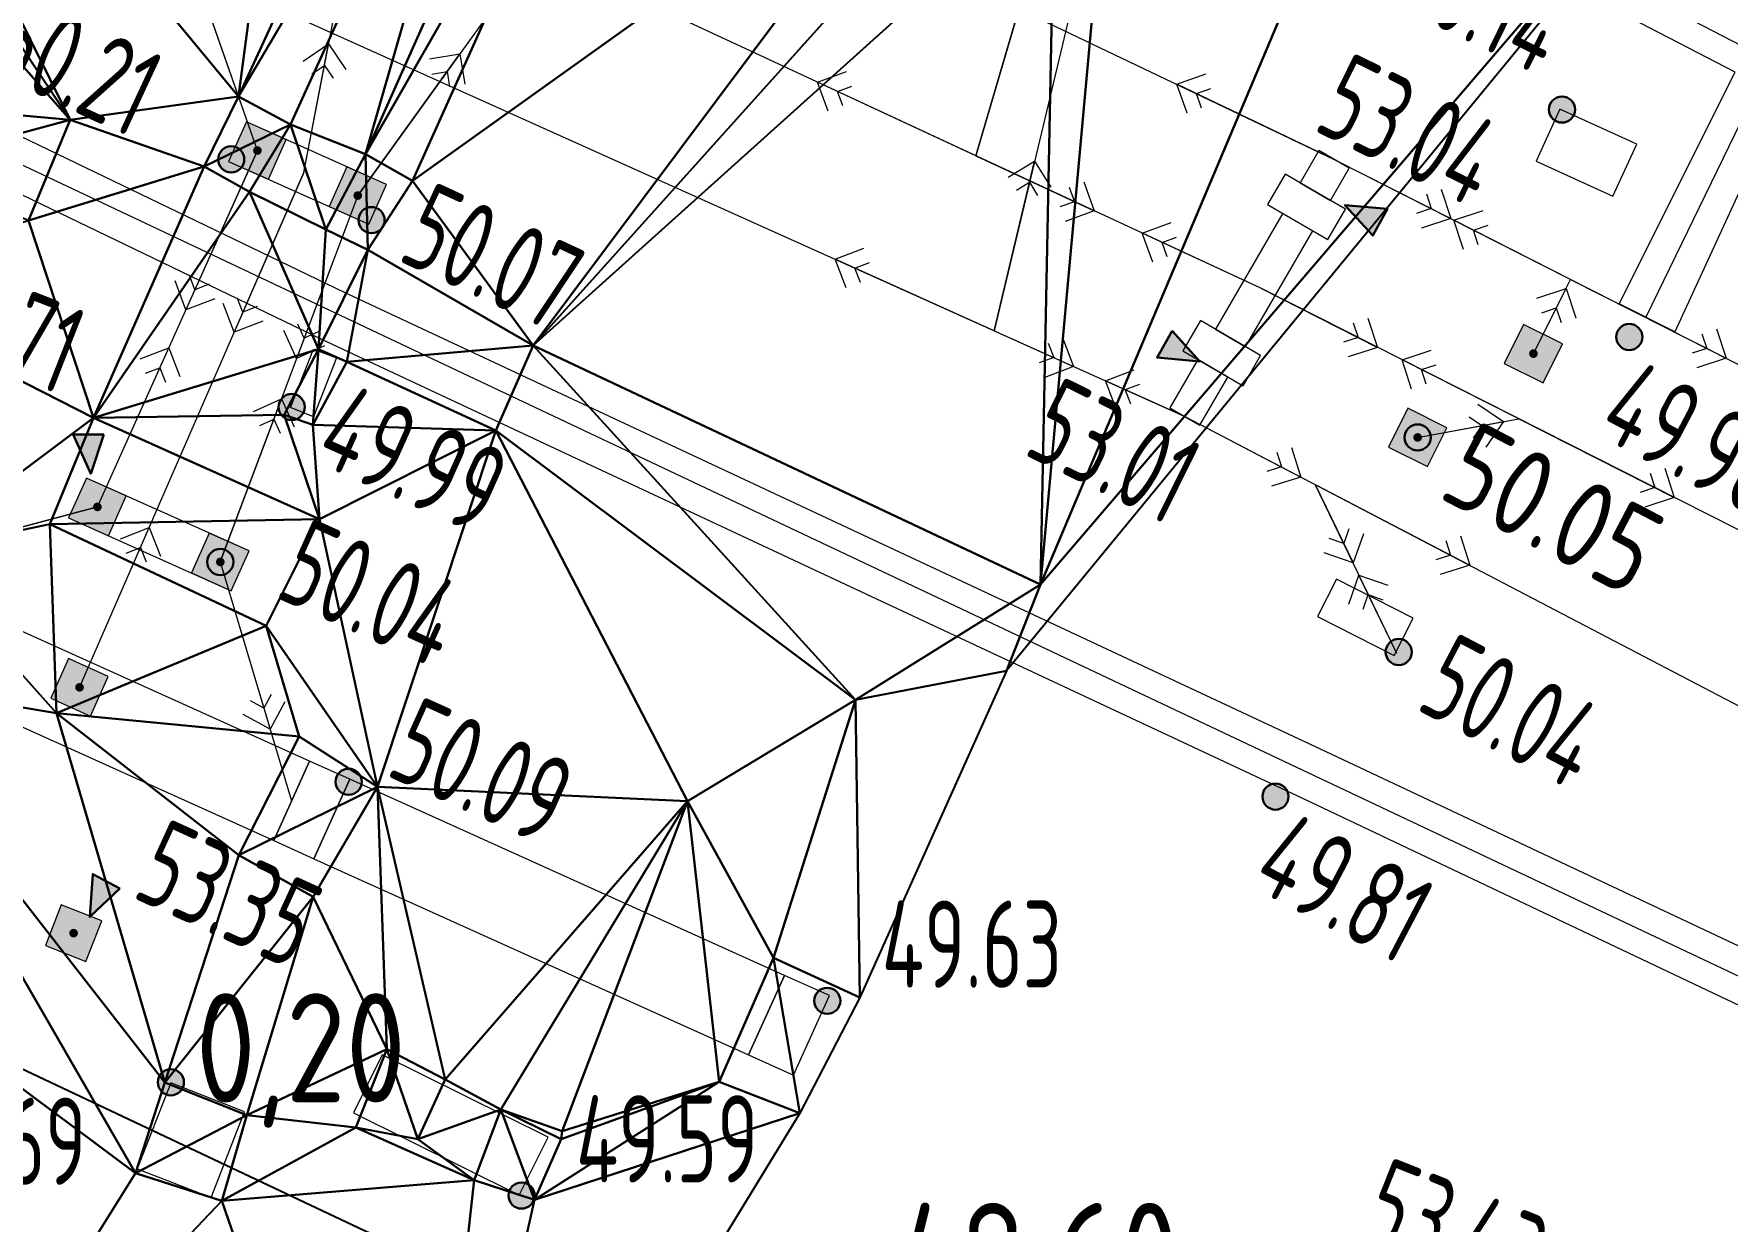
# Model space of a CAD drawing. Extents: x 1098675 to 1099684, y 381052 to 381453.
# Drawn here: x 1099290.33 to 1099309.75, y 381317.8 to 381331.41 of the extents above; entities that cross this region are included whole.
import ezdxf
from ezdxf.enums import TextEntityAlignment as Align

# ---------------------------------------------------------------- set-up
doc = ezdxf.new("R2010")
doc.units = 0
doc.header["$MEASUREMENT"] = 0
doc.header["$PDMODE"] = 34
doc.header["$PDSIZE"] = -1
doc.layers.get('Defpoints').update_dxf_attribs({"color": 252, "linetype": 'CONTINUOUS'})
for name, color, linetype, lineweight in [('ГП-ВП вар.1', 7, 'CONTINUOUS', 0), ('ГП-площади', 252, 'CONTINUOUS', 0), ('ГП_ТЕКСТ_размеры', 7, 'CONTINUOUS', 5), ('Съемка', 253, 'CONTINUOUS', 20)]:
    doc.layers.add(name, color=color, linetype=linetype, lineweight=lineweight)
doc.layers.add('С_R_Мелитополь1_SRF-VIEW', color=252, linetype='CONTINUOUS')
doc.styles.add('GOST 2.304', font='GOST2304A.ttf', dxfattribs={"height": 1.25})
doc.styles.add('TOPO_D431', font='GOST2304A.ttf')
doc.styles.add('ГОСТ', font='GOST2304A.ttf', dxfattribs={"height": 2.5})
doc.linetypes.add('g5_119_1', pattern='A,4,-1,[31,GUGK_2005.shx,S=0.1,R=0,X=0,Y=0],0.35,[31,GUGK_2005.shx,S=0.08,R=0,X=0,Y=0],3.3,[31,GUGK_2005.shx,S=0.08,R=180,X=0,Y=0],0.35,[31,GUGK_2005.shx,S=0.1,R=180,X=0,Y=0],-1', length=10)
doc.dimstyles.new('ISO-25', dxfattribs={"dimtxt": 1.5, "dimasz": 1.5, "dimexe": 1.25, "dimexo": 0, "dimtad": 1, "dimtxsty": 'TOPO_D431', "dimcen": 2.5, "dimazin": 0, "dimtfac": 1, "dimtmove": 0, "dimatfit": 3, "dimfxl": 1, "dimarcsym": 0})

# ---------------------------------------------------------------- blocks, each defined once
blk = doc.blocks.new('*D185')
at = {"layer": 'Defpoints', "color": 0, "linetype": 'Continuous', "lineweight": 60, "transparency": 16777216}
for p in [(1099295.239, 381364.938), (1099301.505, 381361.924), (1099274.103, 381320.995)]:
    blk.add_point(p, dxfattribs=at)
at = {"layer": 'ГП_ТЕКСТ_размеры', "color": 0, "linetype": 'Continuous', "lineweight": -2, "transparency": 16777216}
for p, q in [((1099295.239, 381364.938), (1099302.631, 381361.382)), ((1099281.019, 381319.333), (1099300.854, 381360.572)), ((1099274.103, 381320.995), (1099281.495, 381317.439))]:
    blk.add_line(p, q, dxfattribs=at)
at = {"layer": 'ГП_ТЕКСТ_размеры', "color": 0, "linetype": 'Continuous', "lineweight": 60, "transparency": 16777216}
for points in [[(1099300.629, 381360.681), (1099301.08, 381360.464), (1099301.505, 381361.924)], [(1099280.793, 381319.441), (1099281.244, 381319.224), (1099280.368, 381317.981)]]:
    blk.add_solid(points, dxfattribs=at)
at = {"layer": 'ГП_ТЕКСТ_размеры', "color": 0, "linetype": 'Continuous', "transparency": 16777216, "insert": (1099290.197, 381341.849), "char_height": 1.5, "attachment_point": 5, "rotation": 64.3129, "style": 'TOPO_D431'}
blk.add_mtext('48,76', dxfattribs=at)
blk = doc.blocks.new('*D186')
at = {"layer": 'Defpoints', "color": 0, "linetype": 'Continuous', "lineweight": 60, "transparency": 16777216}
for p in [(1099274.105, 381320.994), (1099322.127, 381304.486), (1099319.76, 381299.466)]:
    blk.add_point(p, dxfattribs=at)
at = {"layer": 'ГП_ТЕКСТ_размеры', "color": 0, "linetype": 'Continuous', "lineweight": -2, "transparency": 16777216}
for p, q in [((1099274.105, 381320.994), (1099277.005, 381327.145)), ((1099277.829, 381325.374), (1099320.77, 381305.126)), ((1099319.76, 381299.466), (1099322.66, 381305.617))]:
    blk.add_line(p, q, dxfattribs=at)
at = {"layer": 'ГП_ТЕКСТ_размеры', "color": 0, "linetype": 'Continuous', "lineweight": 60, "transparency": 16777216}
for points in [[(1099277.936, 381325.6), (1099277.722, 381325.148), (1099276.472, 381326.014)], [(1099320.877, 381305.352), (1099320.663, 381304.9), (1099322.127, 381304.486)]]:
    blk.add_solid(points, dxfattribs=at)
at = {"layer": 'ГП_ТЕКСТ_размеры', "color": 0, "linetype": 'Continuous', "transparency": 16777216, "insert": (1099301.556, 381315.831), "char_height": 1.5, "attachment_point": 5, "rotation": 334.7544, "style": 'TOPO_D431'}
blk.add_mtext('50,48', dxfattribs=at)
blk = doc.blocks.new('*D209')
at = {"layer": 'Defpoints', "color": 0, "linetype": 'Continuous', "lineweight": 60, "transparency": 16777216}
for p in [(1099281.527, 381350.609), (1099290.478, 381346.295), (1099266.994, 381320.455)]:
    blk.add_point(p, dxfattribs=at)
at = {"layer": 'ГП_ТЕКСТ_размеры', "color": 0, "linetype": 'Continuous', "lineweight": -2, "transparency": 16777216}
for p, q in [((1099281.527, 381350.609), (1099291.604, 381345.752)), ((1099276.596, 381317.492), (1099289.827, 381344.944)), ((1099266.994, 381320.455), (1099277.071, 381315.598))]:
    blk.add_line(p, q, dxfattribs=at)
at = {"layer": 'ГП_ТЕКСТ_размеры', "color": 0, "linetype": 'Continuous', "lineweight": 60, "transparency": 16777216}
for points in [[(1099289.602, 381345.052), (1099290.052, 381344.835), (1099290.478, 381346.295)], [(1099276.371, 381317.6), (1099276.821, 381317.383), (1099275.945, 381316.141)]]:
    blk.add_solid(points, dxfattribs=at)
at = {"layer": 'ГП_ТЕКСТ_размеры', "color": 0, "linetype": 'Continuous', "transparency": 16777216, "insert": (1099280.899, 381329.848), "char_height": 1.5, "attachment_point": 5, "rotation": 64.2676, "style": 'TOPO_D431'}
blk.add_mtext('33,47', dxfattribs=at)
blk = doc.blocks.new('Съемка')
at = {"layer": 'Съемка', "linetype": 'Continuous', "lineweight": -2}
h = blk.add_hatch(color=8, dxfattribs=at)
h.dxf.hatch_style = 1
edge = h.paths.add_edge_path()
edge.add_arc((1099307.857, 381330.546), 0.15, 0, 360)
h = blk.add_hatch(color=8, dxfattribs=at)
h.dxf.hatch_style = 1
edge = h.paths.add_edge_path()
edge.add_arc((1099307.857, 381330.546), 0.15, 0, 360)
at = {"layer": 'Съемка', "linetype": 'Continuous', "lineweight": -2, "true_color": 0xffffff}
h = blk.add_hatch(color=7, dxfattribs=at)
h.dxf.hatch_style = 1
h.paths.add_polyline_path([(1099292.56, 381329.95), (1099293.017, 381329.746), (1099293.221, 381330.202), (1099292.765, 381330.406)])
at = {"layer": 'Съемка', "linetype": 'Continuous', "lineweight": -2}
h = blk.add_hatch(color=8, dxfattribs=at)
h.dxf.hatch_style = 1
edge = h.paths.add_edge_path()
edge.add_arc((1099292.59, 381329.975), 0.15, 0, 360)
h = blk.add_hatch(color=8, dxfattribs=at)
h.dxf.hatch_style = 1
edge = h.paths.add_edge_path()
edge.add_arc((1099292.59, 381329.975), 0.15, 0, 360)
h = blk.add_hatch(color=8, dxfattribs=at)
edge = h.paths.add_edge_path()
edge.add_arc((1099292.891, 381330.076), 0.05, -24.108, 335.892)
at = {"layer": 'Съемка', "linetype": 'Continuous', "lineweight": -2, "true_color": 0xffffff}
h = blk.add_hatch(color=7, dxfattribs=at)
h.dxf.hatch_style = 1
h.paths.add_polyline_path([(1099293.712, 381329.434), (1099294.168, 381329.23), (1099294.372, 381329.686), (1099293.916, 381329.891)])
at = {"layer": 'Съемка', "linetype": 'Continuous', "lineweight": -2}
h = blk.add_hatch(color=8, dxfattribs=at)
edge = h.paths.add_edge_path()
edge.add_arc((1099294.042, 381329.56), 0.05, -24.108, 335.892)
h = blk.add_hatch(color=8, dxfattribs=at)
h.dxf.hatch_style = 1
edge = h.paths.add_edge_path()
edge.add_arc((1099294.2, 381329.278), 0.15, 0, 360)
h = blk.add_hatch(color=8, dxfattribs=at)
h.dxf.hatch_style = 1
edge = h.paths.add_edge_path()
edge.add_arc((1099294.2, 381329.278), 0.15, 0, 360)
at = {"layer": 'Съемка', "lineweight": -2}
for points in [[(1099305.687, 381329.101), (1099305.366, 381329.45), (1099305.857, 381329.407)], [(1099303.383, 381328.007), (1099303.701, 381327.655), (1099303.211, 381327.703)], [(1099291.128, 381326.819), (1099290.978, 381326.369), (1099290.778, 381326.819)], [(1099291.312, 381321.614), (1099290.968, 381321.287), (1099291.002, 381321.778)]]:
    blk.add_hatch(color=8, dxfattribs=at).paths.add_polyline_path(points)
at = {"layer": 'Съемка', "linetype": 'Continuous', "lineweight": -2, "true_color": 0xffffff}
h = blk.add_hatch(color=7, dxfattribs=at)
h.dxf.hatch_style = 1
h.paths.add_polyline_path([(1099307.641, 381327.412), (1099307.864, 381327.859), (1099307.417, 381328.082), (1099307.194, 381327.635)])
at = {"layer": 'Съемка', "linetype": 'Continuous', "lineweight": -2}
h = blk.add_hatch(color=8, dxfattribs=at)
h.dxf.hatch_style = 1
edge = h.paths.add_edge_path()
edge.add_arc((1099308.629, 381327.938), 0.15, 0, 360)
h = blk.add_hatch(color=8, dxfattribs=at)
h.dxf.hatch_style = 1
edge = h.paths.add_edge_path()
edge.add_arc((1099308.629, 381327.938), 0.15, 0, 360)
h = blk.add_hatch(color=8, dxfattribs=at)
edge = h.paths.add_edge_path()
edge.add_arc((1099307.529, 381327.747), 0.05, 63.4125, 423.4125)
h = blk.add_hatch(color=8, dxfattribs=at)
h.dxf.hatch_style = 1
edge = h.paths.add_edge_path()
edge.add_arc((1099293.284, 381327.135), 0.15, 0, 360)
h = blk.add_hatch(color=8, dxfattribs=at)
h.dxf.hatch_style = 1
edge = h.paths.add_edge_path()
edge.add_arc((1099293.284, 381327.135), 0.15, 0, 360)
at = {"layer": 'Съемка', "linetype": 'Continuous', "lineweight": -2, "true_color": 0xffffff}
h = blk.add_hatch(color=7, dxfattribs=at)
h.dxf.hatch_style = 1
h.paths.add_polyline_path([(1099306.313, 381326.451), (1099306.536, 381326.898), (1099306.089, 381327.121), (1099305.866, 381326.674)])
at = {"layer": 'Съемка', "linetype": 'Continuous', "lineweight": -2}
h = blk.add_hatch(color=8, dxfattribs=at)
h.dxf.hatch_style = 1
edge = h.paths.add_edge_path()
edge.add_arc((1099306.201, 381326.786), 0.15, 0, 360)
h = blk.add_hatch(color=8, dxfattribs=at)
edge = h.paths.add_edge_path()
edge.add_arc((1099306.201, 381326.786), 0.05, 63.4125, 423.4125)
at = {"layer": 'Съемка', "linetype": 'Continuous', "lineweight": -2, "true_color": 0xffffff}
h = blk.add_hatch(color=7, dxfattribs=at)
h.dxf.hatch_style = 1
h.paths.add_polyline_path([(1099290.725, 381325.863), (1099291.181, 381325.658), (1099291.385, 381326.115), (1099290.929, 381326.319)])
at = {"layer": 'Съемка', "linetype": 'Continuous', "lineweight": -2}
h = blk.add_hatch(color=8, dxfattribs=at)
edge = h.paths.add_edge_path()
edge.add_arc((1099291.055, 381325.989), 0.05, -24.108, 335.892)
at = {"layer": 'Съемка', "linetype": 'Continuous', "lineweight": -2, "true_color": 0xffffff}
h = blk.add_hatch(color=7, dxfattribs=at)
h.dxf.hatch_style = 1
h.paths.add_polyline_path([(1099292.134, 381325.232), (1099292.591, 381325.028), (1099292.795, 381325.484), (1099292.339, 381325.688)])
at = {"layer": 'Съемка', "linetype": 'Continuous', "lineweight": -2}
h = blk.add_hatch(color=8, dxfattribs=at)
h.dxf.hatch_style = 1
edge = h.paths.add_edge_path()
edge.add_arc((1099292.465, 381325.358), 0.15, 0, 360)
h = blk.add_hatch(color=8, dxfattribs=at)
edge = h.paths.add_edge_path()
edge.add_arc((1099292.465, 381325.358), 0.05, -24.108, 335.892)
h = blk.add_hatch(color=8, dxfattribs=at)
h.dxf.hatch_style = 1
edge = h.paths.add_edge_path()
edge.add_arc((1099305.984, 381324.325), 0.15, 0, 360)
h = blk.add_hatch(color=8, dxfattribs=at)
h.dxf.hatch_style = 1
edge = h.paths.add_edge_path()
edge.add_arc((1099305.984, 381324.325), 0.15, 0, 360)
at = {"layer": 'Съемка', "linetype": 'Continuous', "lineweight": -2, "true_color": 0xffffff}
h = blk.add_hatch(color=7, dxfattribs=at)
h.dxf.hatch_style = 1
h.paths.add_polyline_path([(1099290.52, 381323.794), (1099290.976, 381323.59), (1099291.18, 381324.046), (1099290.724, 381324.25)])
at = {"layer": 'Съемка', "linetype": 'Continuous', "lineweight": -2}
h = blk.add_hatch(color=8, dxfattribs=at)
edge = h.paths.add_edge_path()
edge.add_arc((1099290.85, 381323.92), 0.05, -24.108, 335.892)
h = blk.add_hatch(color=8, dxfattribs=at)
h.dxf.hatch_style = 1
edge = h.paths.add_edge_path()
edge.add_arc((1099293.937, 381322.837), 0.15, 0, 360)
h = blk.add_hatch(color=8, dxfattribs=at)
h.dxf.hatch_style = 1
edge = h.paths.add_edge_path()
edge.add_arc((1099293.937, 381322.837), 0.15, 0, 360)
h = blk.add_hatch(color=8, dxfattribs=at)
h.dxf.hatch_style = 1
edge = h.paths.add_edge_path()
edge.add_arc((1099304.57, 381322.667), 0.15, 0, 360)
h = blk.add_hatch(color=8, dxfattribs=at)
h.dxf.hatch_style = 1
edge = h.paths.add_edge_path()
edge.add_arc((1099304.57, 381322.667), 0.15, 0, 360)
at = {"layer": 'Съемка', "linetype": 'Continuous', "lineweight": -2, "true_color": 0xffffff}
h = blk.add_hatch(color=7, dxfattribs=at)
h.dxf.hatch_style = 1
h.paths.add_polyline_path([(1099290.458, 381320.958), (1099290.924, 381320.777), (1099291.106, 381321.243), (1099290.64, 381321.424)])
at = {"layer": 'Съемка', "linetype": 'Continuous', "lineweight": -2}
h = blk.add_hatch(color=8, dxfattribs=at)
edge = h.paths.add_edge_path()
edge.add_arc((1099290.782, 381321.101), 0.05, -21.2601, 338.7399)
h = blk.add_hatch(color=8, dxfattribs=at)
h.dxf.hatch_style = 1
edge = h.paths.add_edge_path()
edge.add_arc((1099299.428, 381320.325), 0.15, 0, 360)
h = blk.add_hatch(color=8, dxfattribs=at)
h.dxf.hatch_style = 1
edge = h.paths.add_edge_path()
edge.add_arc((1099299.428, 381320.325), 0.15, 0, 360)
h = blk.add_hatch(color=8, dxfattribs=at)
h.dxf.hatch_style = 1
edge = h.paths.add_edge_path()
edge.add_arc((1099291.898, 381319.391), 0.15, 0, 360)
h = blk.add_hatch(color=8, dxfattribs=at)
h.dxf.hatch_style = 1
edge = h.paths.add_edge_path()
edge.add_arc((1099291.898, 381319.391), 0.15, 0, 360)
h = blk.add_hatch(color=8, dxfattribs=at)
h.dxf.hatch_style = 1
edge = h.paths.add_edge_path()
edge.add_arc((1099295.921, 381318.092), 0.15, 0, 360)
h = blk.add_hatch(color=8, dxfattribs=at)
h.dxf.hatch_style = 1
edge = h.paths.add_edge_path()
edge.add_arc((1099295.921, 381318.092), 0.15, 0, 360)
at = {"layer": 'Съемка', "color": 8}
for points in [[(1099311.387, 381319.559), (1099304.82, 381322.675), (1099293.628, 381327.91), (1099282.688, 381333.183)], [(1099282.949, 381333.724), (1099293.886, 381328.452), (1099305.075, 381323.218), (1099323.508, 381314.542), (1099326.561, 381321.34), (1099327.272, 381323.274), (1099318.155, 381327.391), (1099310.402, 381330.71), (1099309.151, 381327.996), (1099308.511, 381328.317), (1099309.844, 381330.975), (1099301.146, 381335.477), (1099293.892, 381338.573), (1099294.128, 381339.125), (1099301.402, 381336.021), (1099310.393, 381331.366), (1099318.397, 381327.941), (1099327.872, 381323.661), (1099338.705, 381318.675), (1099344.316, 381330.846)]]:
    blk.add_lwpolyline(points, dxfattribs=at)
at = {"layer": 'Съемка', "color": 8, "linetype": 'g5_119_1', "flags": 128}
for points in [[(1099351.034, 381341.914), (1099350.124, 381342.304), (1099338.864, 381318.274), (1099327.749, 381323.389), (1099318.274, 381327.684), (1099310.249, 381331.104), (1099301.274, 381335.749), (1099294.01, 381338.849)], [(1099327.749, 381323.389), (1099326.839, 381321.224), (1099323.659, 381314.099), (1099282.884, 381333.364), (1099275.017, 381336.936)], [(1099310.249, 381331.104), (1099308.819, 381328.164)]]:
    blk.add_lwpolyline(points, dxfattribs=at)
at = {"layer": 'Съемка', "color": 8, "linetype": 'Continuous', "lineweight": 20}
for points in [[(1099287.325, 381338.525), (1099305.242, 381329.975), (1099326.666, 381319.112)], [(1099303.146, 381336.87), (1099301.131, 381330.016)], [(1099325.911, 381317.619), (1099304.402, 381328.496), (1099286.618, 381336.763)], [(1099285.786, 381335.006), (1099303.531, 381327.026), (1099325.034, 381315.796)], [(1099297.13, 381333.846), (1099294.042, 381329.56), (1099292.465, 381325.358), (1099293.283, 381322.618)], [(1099302.647, 381333.475), (1099301.342, 381328.01)], [(1099290.85, 381323.92), (1099293.424, 381329.826), (1099294.092, 381333.289)], [(1099288.521, 381325.314), (1099291.055, 381325.989), (1099292.891, 381330.076), (1099292.172, 381332.134)], [(1099292.891, 381330.076), (1099292.232, 381331.964)], [(1099301.131, 381330.016), (1099301.695, 381331.935)], [(1099293.415, 381331.1), (1099293.708, 381331.298), (1099293.906, 381331.006)], [(1099293.424, 381329.826), (1099293.708, 381331.298)], [(1099294.043, 381329.562), (1099295.212, 381331.185)], [(1099294.863, 381331.128), (1099295.212, 381331.185), (1099295.269, 381330.836)], [(1099293.514, 381330.954), (1099293.661, 381331.053), (1099293.76, 381330.906)], [(1099294.892, 381330.953), (1099295.066, 381330.982), (1099295.094, 381330.807)], [(1099299.439, 381330.527), (1099299.317, 381330.86), (1099299.649, 381330.981)], [(1099301.131, 381330.016), (1099299.317, 381330.86)], [(1099299.605, 381330.588), (1099299.544, 381330.754), (1099299.71, 381330.815)], [(1099303.555, 381330.503), (1099303.437, 381330.836), (1099303.771, 381330.954)], [(1099305.242, 381329.975), (1099303.437, 381330.836)], [(1099303.722, 381330.562), (1099303.663, 381330.729), (1099303.83, 381330.788)], [(1099292.891, 381330.076), (1099292.071, 381328.251)], [(1099301.131, 381330.016), (1099302.491, 381329.384)], [(1099293.424, 381329.826), (1099292.625, 381327.992)], [(1099301.342, 381328.01), (1099301.806, 381329.956)], [(1099301.505, 381329.771), (1099301.806, 381329.956), (1099301.991, 381329.655)], [(1099305.242, 381329.975), (1099306.58, 381329.297)], [(1099301.598, 381329.62), (1099301.748, 381329.713), (1099301.841, 381329.562)], [(1099302.204, 381329.656), (1099302.265, 381329.489), (1099302.098, 381329.429)], [(1099302.37, 381329.716), (1099302.491, 381329.384), (1099302.159, 381329.263)], [(1099306.47, 381329.633), (1099306.58, 381329.297), (1099306.244, 381329.187)], [(1099294.043, 381329.562), (1099293.34, 381327.69)], [(1099306.302, 381329.578), (1099306.357, 381329.41), (1099306.189, 381329.355)], [(1099303.163, 381328.796), (1099303.042, 381329.128), (1099303.374, 381329.249)], [(1099306.728, 381328.941), (1099306.618, 381329.277), (1099306.954, 381329.387)], [(1099307.956, 381328.599), (1099306.618, 381329.277)], [(1099306.896, 381328.996), (1099306.841, 381329.164), (1099307.009, 381329.219)], [(1099304.402, 381328.496), (1099303.042, 381329.128)], [(1099303.329, 381328.857), (1099303.269, 381329.023), (1099303.435, 381329.083)], [(1099299.643, 381328.5), (1099299.518, 381328.831), (1099299.848, 381328.956)], [(1099301.342, 381328.01), (1099299.518, 381328.831)], [(1099292.339, 381328.542), (1099292.174, 381328.48), (1099292.111, 381328.645)], [(1099299.808, 381328.563), (1099299.746, 381328.728), (1099299.911, 381328.791)], [(1099292.402, 381328.377), (1099292.071, 381328.251), (1099291.946, 381328.582)], [(1099304.402, 381328.496), (1099305.741, 381327.819)], [(1099307.529, 381327.747), (1099307.956, 381328.599)], [(1099307.529, 381327.747), (1099307.904, 381328.495)], [(1099307.568, 381328.383), (1099307.904, 381328.495), (1099308.015, 381328.159)], [(1099307.956, 381328.599), (1099309.74, 381327.694)], [(1099292.954, 381328.121), (1099292.625, 381327.992), (1099292.496, 381328.321)], [(1099292.889, 381328.286), (1099292.725, 381328.221), (1099292.66, 381328.386)], [(1099307.624, 381328.216), (1099307.792, 381328.271), (1099307.848, 381328.104)], [(1099293.589, 381327.997), (1099293.428, 381327.924), (1099293.355, 381328.085)], [(1099305.463, 381328.1), (1099305.518, 381327.932), (1099305.35, 381327.877)], [(1099305.631, 381328.155), (1099305.741, 381327.819), (1099305.405, 381327.709)], [(1099293.662, 381327.836), (1099293.34, 381327.69), (1099293.194, 381328.012)], [(1099301.342, 381328.01), (1099302.254, 381327.6)], [(1099301.963, 381327.868), (1099302.026, 381327.703), (1099301.86, 381327.64)], [(1099302.128, 381327.931), (1099302.254, 381327.6), (1099301.923, 381327.475)], [(1099309.462, 381327.975), (1099309.517, 381327.807), (1099309.349, 381327.753)], [(1099309.63, 381328.03), (1099309.74, 381327.694), (1099309.404, 381327.584)], [(1099291.055, 381325.989), (1099291.874, 381327.813)], [(1099291.544, 381327.688), (1099291.874, 381327.813), (1099292, 381327.483)], [(1099306.132, 381327.341), (1099306.022, 381327.677), (1099306.357, 381327.787)], [(1099307.36, 381327), (1099306.022, 381327.677)], [(1099291.607, 381327.522), (1099291.772, 381327.585), (1099291.835, 381327.42)], [(1099302.745, 381327.106), (1099302.619, 381327.437), (1099302.95, 381327.562)], [(1099306.3, 381327.396), (1099306.245, 381327.564), (1099306.413, 381327.619)], [(1099303.531, 381327.026), (1099302.619, 381327.437)], [(1099302.91, 381327.169), (1099302.847, 381327.334), (1099303.013, 381327.397)], [(1099292.465, 381325.358), (1099293.167, 381327.23)], [(1099292.846, 381327.084), (1099293.167, 381327.23), (1099293.314, 381326.908)], [(1099306.893, 381327.168), (1099307.184, 381326.968), (1099306.984, 381326.676)], [(1099292.919, 381326.923), (1099293.08, 381326.996), (1099293.153, 381326.835)], [(1099303.531, 381327.026), (1099304.861, 381326.331)], [(1099306.201, 381326.786), (1099307.184, 381326.968)], [(1099306.793, 381327.022), (1099306.939, 381326.922), (1099306.838, 381326.777)], [(1099307.36, 381327), (1099309.145, 381326.097)], [(1099304.586, 381326.616), (1099304.639, 381326.447), (1099304.471, 381326.394)], [(1099304.755, 381326.669), (1099304.861, 381326.331), (1099304.523, 381326.226)], [(1099308.867, 381326.378), (1099308.922, 381326.21), (1099308.754, 381326.155)], [(1099309.035, 381326.433), (1099309.145, 381326.097), (1099308.809, 381325.987)], [(1099305.964, 381324.309), (1099305.026, 381326.245)], [(1099305.026, 381326.245), (1099306.798, 381325.32)], [(1099305.026, 381326.245), (1099305.462, 381325.346)], [(1099291.055, 381325.989), (1099289.895, 381325.68)], [(1099290.85, 381323.92), (1099291.649, 381325.753)], [(1099291.32, 381325.624), (1099291.649, 381325.753), (1099291.778, 381325.424)], [(1099305.411, 381325.738), (1099305.353, 381325.571), (1099305.186, 381325.628)], [(1099305.578, 381325.68), (1099305.462, 381325.346), (1099305.128, 381325.461)], [(1099306.524, 381325.604), (1099306.577, 381325.435), (1099306.408, 381325.382)], [(1099306.692, 381325.657), (1099306.798, 381325.32), (1099306.461, 381325.214)], [(1099291.385, 381325.46), (1099291.549, 381325.524), (1099291.614, 381325.36)], [(1099292.465, 381325.358), (1099293.037, 381323.442)], [(1099305.41, 381324.873), (1099305.525, 381325.208), (1099305.86, 381325.093)], [(1099305.964, 381324.309), (1099305.525, 381325.208)], [(1099305.577, 381324.816), (1099305.635, 381324.983), (1099305.802, 381324.925)], [(1099293.05, 381323.837), (1099292.966, 381323.681), (1099292.81, 381323.765)], [(1099293.205, 381323.753), (1099293.037, 381323.442), (1099292.726, 381323.61)]]:
    blk.add_lwpolyline(points, dxfattribs=at)
at = {"layer": 'Съемка', "color": 8, "linetype": 'Continuous', "flags": 128}
for points in [[(1099292.765, 381330.406), (1099292.56, 381329.95), (1099294.168, 381329.23), (1099294.372, 381329.686)], [(1099304.855, 381329.706), (1099305.201, 381329.505), (1099305.415, 381329.874), (1099305.069, 381330.075)], [(1099304.48, 381329.458), (1099305.172, 381329.057), (1099305.374, 381329.405), (1099304.682, 381329.806)], [(1099303.506, 381327.779), (1099304.198, 381327.378), (1099304.4, 381327.725), (1099303.708, 381328.127)], [(1099303.358, 381327.126), (1099303.704, 381326.926), (1099304.025, 381327.478), (1099303.679, 381327.679)], [(1099290.929, 381326.319), (1099290.725, 381325.863), (1099292.591, 381325.028), (1099292.795, 381325.484)], [(1099293.489, 381323.074), (1099293.078, 381322.162), (1099293.539, 381321.954), (1099293.95, 381322.866)], [(1099293.95, 381322.866), (1099293.539, 381321.954), (1099298.525, 381319.705), (1099298.936, 381320.617)], [(1099298.936, 381320.617), (1099298.525, 381319.705), (1099299.04, 381319.473), (1099299.452, 381320.385)]]:
    blk.add_lwpolyline(points, close=True, dxfattribs=at)
at = {"layer": 'Съемка', "color": 8, "linetype": 'Continuous', "lineweight": 20}
for points in [[(1099292.56, 381329.95), (1099293.017, 381329.746), (1099293.221, 381330.202), (1099292.765, 381330.406)], [(1099293.712, 381329.434), (1099294.168, 381329.23), (1099294.372, 381329.686), (1099293.916, 381329.891)], [(1099307.641, 381327.412), (1099307.864, 381327.859), (1099307.417, 381328.082), (1099307.194, 381327.635)], [(1099306.313, 381326.451), (1099306.536, 381326.898), (1099306.089, 381327.121), (1099305.866, 381326.674)], [(1099290.725, 381325.863), (1099291.181, 381325.658), (1099291.385, 381326.115), (1099290.929, 381326.319)], [(1099292.134, 381325.232), (1099292.591, 381325.028), (1099292.795, 381325.484), (1099292.339, 381325.688)], [(1099305.052, 381324.732), (1099305.933, 381324.285), (1099306.149, 381324.712), (1099305.269, 381325.159)], [(1099290.52, 381323.794), (1099290.976, 381323.59), (1099291.18, 381324.046), (1099290.724, 381324.25)], [(1099290.458, 381320.958), (1099290.924, 381320.777), (1099291.106, 381321.243), (1099290.64, 381321.424)]]:
    blk.add_lwpolyline(points, close=True, dxfattribs=at)
at = {"layer": 'Съемка', "color": 8, "linetype": 'Continuous'}
for points in [[(1099307.832, 381330.551), (1099307.559, 381329.954), (1099308.441, 381329.551), (1099308.714, 381330.148)], [(1099293.533, 381327.8), (1099293.797, 381327.697), (1099293.533, 381327.024), (1099293.271, 381327.131)], [(1099293.993, 381319.041), (1099295.895, 381318.098), (1099296.225, 381318.763), (1099294.322, 381319.705)], [(1099291.898, 381319.384), (1099291.513, 381318.399), (1099292.359, 381318.068), (1099292.744, 381319.053)]]:
    blk.add_lwpolyline(points, close=True, dxfattribs=at)
at = {"layer": 'Съемка', "color": 8, "linetype": 'Continuous', "lineweight": -2, "flags": 128}
for points in [[(1099305.687, 381329.101), (1099305.366, 381329.45), (1099305.857, 381329.407), (1099305.687, 381329.101), (1099305.687, 381329.101)], [(1099303.383, 381328.007), (1099303.701, 381327.655), (1099303.211, 381327.703), (1099303.383, 381328.007), (1099303.383, 381328.007)], [(1099291.128, 381326.819), (1099290.978, 381326.369), (1099290.778, 381326.819), (1099291.128, 381326.819), (1099291.128, 381326.819)], [(1099291.312, 381321.614), (1099290.968, 381321.287), (1099291.002, 381321.778), (1099291.312, 381321.614), (1099291.312, 381321.614)]]:
    blk.add_lwpolyline(points, close=True, dxfattribs=at)
at = {"layer": 'Съемка', "color": 8, "linetype": 'Continuous', "flags": 128}
for points in [[(1099304.653, 381329.358), (1099303.881, 381328.027), (1099304.227, 381327.826), (1099304.999, 381329.157)], [(1099288.11, 381324.403), (1099293.078, 381322.162), (1099293.489, 381323.074), (1099288.521, 381325.314)]]:
    blk.add_lwpolyline(points, dxfattribs=at)
at = {"layer": 'Съемка', "color": 8, "flags": 128}
blk.add_lwpolyline([(1099306.201, 381326.786), (1099307.36, 381327)], dxfattribs=at)
at = {"layer": 'Съемка', "color": 8, "linetype": 'Continuous', "lineweight": -2}
for centre in [(1099307.857, 381330.546), (1099307.857, 381330.546), (1099292.59, 381329.975), (1099292.59, 381329.975), (1099294.2, 381329.278), (1099294.2, 381329.278), (1099308.629, 381327.938), (1099308.629, 381327.938), (1099293.284, 381327.135), (1099293.284, 381327.135), (1099306.201, 381326.786), (1099292.465, 381325.358), (1099305.984, 381324.325), (1099305.984, 381324.325), (1099293.937, 381322.837), (1099293.937, 381322.837), (1099304.57, 381322.667), (1099304.57, 381322.667), (1099299.428, 381320.325), (1099299.428, 381320.325), (1099291.898, 381319.391), (1099291.898, 381319.391), (1099295.921, 381318.092), (1099295.921, 381318.092)]:
    blk.add_circle(centre, 0.15, dxfattribs=at)
at = {"layer": 'Съемка', "color": 8, "lineweight": 30, "style": 'ГОСТ', "width": 0.8}
for s, rotation, p in [('50.14', 333.9081, (1099305.866, 381331.772)), ('50.21', 335.0928, (1099289.76, 381331)), ('50.07', 335.0928, (1099294.479, 381328.825)), ('49.98', 332.2897, (1099308.229, 381326.825)), ('49.99', 335.8008, (1099293.516, 381326.517)), ('50.04', 335.8008, (1099293.071, 381324.964)), ('50.04', 332.2897, (1099306.162, 381323.678)), ('50.09', 335.8008, (1099294.344, 381322.918)), ('49.81', 332.2897, (1099304.26, 381321.643))]:
    blk.add_text(s, height=1, rotation=rotation, dxfattribs=at).set_placement(p)
at = {"layer": 'Съемка', "color": 8, "style": 'ГОСТ', "width": 0.8}
for s, rotation, p in [('53.04', 333.6527, (1099305.206, 381330.768)), ('53.71', 338.6, (1099289.047, 381328.423)), ('53.35', 335.467, (1099291.641, 381321.974)), ('53.43', 338.3, (1099305.689, 381318.078))]:
    blk.add_text(s, height=1, rotation=rotation, dxfattribs=at).set_placement(p, align=Align.MIDDLE_LEFT)
at = {"layer": 'Съемка', "color": 8, "linetype": 'Continuous', "lineweight": 20, "style": 'ГОСТ', "width": 0.8}
blk.add_text('53.01', height=1, rotation=333.6527, dxfattribs=at).set_placement((1099301.881, 381327.05), align=Align.MIDDLE_LEFT)
at = {"layer": 'Съемка', "color": 8, "linetype": 'Continuous', "lineweight": 30, "style": 'ГОСТ'}
blk.add_text('50.05', height=1, rotation=332.2897, dxfattribs=at).set_placement((1099306.411, 381326.111))
at = {"layer": 'Съемка', "color": 8, "lineweight": 30, "style": 'ГОСТ', "width": 0.8}
for s, p in [('49.63', (1099300.053, 381320.475)), ('49.69', (1099288.839, 381318.215)), ('49.59', (1099296.546, 381318.242))]:
    blk.add_text(s, height=1, dxfattribs=at).set_placement(p)

msp = doc.modelspace()

# ---------------------------------------------------------------- block references
at = {"layer": 'Съемка', "color": 6, "lineweight": 30}
msp.add_blockref('Съемка', (0, 0), dxfattribs=at)

# ---------------------------------------------------------------- next in the draw order: linework, layer by layer
at = {"layer": 'С_R_Мелитополь1_SRF-VIEW', "linetype": 'Continuous'}
for points in [[(1099287.518, 381336.924), (1099293.681, 381338.323), (1099292.675, 381330.696)], [(1099295.303, 381336.413), (1099292.675, 381330.696), (1099293.681, 381338.323)], [(1099301.874, 381325.099), (1099312.49, 381337.488), (1099301.485, 381324.111)], [(1099301.874, 381325.099), (1099305.117, 381332.776), (1099312.49, 381337.488)], [(1099287.066, 381335.944), (1099287.518, 381336.924), (1099290.742, 381330.429)], [(1099292.675, 381330.696), (1099290.742, 381330.429), (1099287.518, 381336.924)], [(1099295.884, 381336.133), (1099292.675, 381330.696), (1099295.303, 381336.413)], [(1099295.884, 381336.133), (1099293.27, 381330.375), (1099292.675, 381330.696)], [(1099293.27, 381330.375), (1099295.884, 381336.133), (1099294.13, 381330.035)], [(1099296.683, 381335.76), (1099294.13, 381330.035), (1099295.884, 381336.133)], [(1099287.066, 381335.944), (1099290.742, 381330.429), (1099286.635, 381335.093)], [(1099296.683, 381335.76), (1099297.287, 381335.552), (1099294.13, 381330.035)], [(1099294.13, 381330.035), (1099297.287, 381335.552), (1099294.668, 381329.727)], [(1099297.287, 381335.552), (1099300.683, 381334.025), (1099294.668, 381329.727)], [(1099286.976, 381330.769), (1099286.635, 381335.093), (1099290.742, 381330.429)], [(1099296.054, 381327.842), (1099294.668, 381329.727), (1099300.683, 381334.025)], [(1099296.054, 381327.842), (1099300.683, 381334.025), (1099301.234, 381333.609)], [(1099302.035, 381333.217), (1099296.054, 381327.842), (1099301.234, 381333.609)], [(1099296.054, 381327.842), (1099302.035, 381333.217), (1099301.874, 381325.099)], [(1099302.59, 381332.964), (1099301.874, 381325.099), (1099302.035, 381333.217)], [(1099301.874, 381325.099), (1099302.59, 381332.964), (1099305.117, 381332.776)], [(1099290.742, 381330.429), (1099288.714, 381329.882), (1099286.976, 381330.769)], [(1099292.28, 381329.893), (1099290.742, 381330.429), (1099292.675, 381330.696)], [(1099292.675, 381330.696), (1099293.27, 381330.375), (1099292.28, 381329.893)], [(1099290.263, 381329.272), (1099288.714, 381329.882), (1099290.742, 381330.429)], [(1099290.742, 381330.429), (1099292.28, 381329.893), (1099290.263, 381329.272)], [(1099292.28, 381329.893), (1099293.27, 381330.375), (1099292.799, 381329.601)], [(1099292.799, 381329.601), (1099293.27, 381330.375), (1099293.677, 381329.172)], [(1099293.27, 381330.375), (1099294.13, 381330.035), (1099293.677, 381329.172)], [(1099294.13, 381330.035), (1099294.157, 381328.939), (1099293.677, 381329.172)], [(1099294.668, 381329.727), (1099294.157, 381328.939), (1099294.13, 381330.035)], [(1099291.012, 381327.012), (1099290.263, 381329.272), (1099292.28, 381329.893)], [(1099292.799, 381329.601), (1099291.012, 381327.012), (1099292.28, 381329.893)], [(1099296.054, 381327.842), (1099294.157, 381328.939), (1099294.668, 381329.727)], [(1099291.012, 381327.012), (1099292.799, 381329.601), (1099293.593, 381327.797)], [(1099293.677, 381329.172), (1099293.593, 381327.797), (1099292.799, 381329.601)], [(1099291.012, 381327.012), (1099287.902, 381328.592), (1099290.263, 381329.272)], [(1099294.157, 381328.939), (1099293.593, 381327.797), (1099293.677, 381329.172)], [(1099293.593, 381327.797), (1099294.157, 381328.939), (1099293.918, 381327.654)], [(1099296.054, 381327.842), (1099293.918, 381327.654), (1099294.157, 381328.939)], [(1099287.902, 381328.592), (1099291.012, 381327.012), (1099288.94, 381325.464)], [(1099293.593, 381327.797), (1099293.197, 381327.046), (1099291.012, 381327.012)], [(1099293.197, 381327.046), (1099293.593, 381327.797), (1099293.526, 381326.931)], [(1099293.526, 381326.931), (1099293.593, 381327.797), (1099293.918, 381327.654)], [(1099296.054, 381327.842), (1099295.627, 381326.864), (1099293.918, 381327.654)], [(1099296.054, 381327.842), (1099299.751, 381323.775), (1099295.627, 381326.864)], [(1099296.054, 381327.842), (1099301.874, 381325.099), (1099299.751, 381323.775)], [(1099293.918, 381327.654), (1099295.627, 381326.864), (1099293.526, 381326.931)], [(1099288.94, 381325.464), (1099291.012, 381327.012), (1099290.51, 381325.79)], [(1099290.51, 381325.79), (1099291.012, 381327.012), (1099293.604, 381325.848)], [(1099293.604, 381325.848), (1099291.012, 381327.012), (1099293.197, 381327.046)], [(1099293.604, 381325.848), (1099293.197, 381327.046), (1099293.526, 381326.931)], [(1099293.526, 381326.931), (1099295.627, 381326.864), (1099293.604, 381325.848)], [(1099295.627, 381326.864), (1099294.268, 381322.778), (1099293.604, 381325.848)], [(1099295.627, 381326.864), (1099297.826, 381322.613), (1099294.268, 381322.778)], [(1099295.627, 381326.864), (1099299.751, 381323.775), (1099297.826, 381322.613)], [(1099288.94, 381325.464), (1099290.51, 381325.79), (1099290.585, 381323.623)], [(1099290.51, 381325.79), (1099293.604, 381325.848), (1099292.99, 381324.625)], [(1099290.51, 381325.79), (1099292.99, 381324.625), (1099290.585, 381323.623)], [(1099293.604, 381325.848), (1099294.268, 381322.778), (1099292.99, 381324.625)], [(1099288.94, 381325.464), (1099290.585, 381323.623), (1099288.213, 381324.023)], [(1099299.751, 381323.775), (1099301.874, 381325.099), (1099301.485, 381324.111)], [(1099292.99, 381324.625), (1099293.369, 381323.357), (1099290.585, 381323.623)], [(1099292.99, 381324.625), (1099294.268, 381322.778), (1099293.369, 381323.357)], [(1099288.213, 381324.023), (1099291.492, 381318.347), (1099285.151, 381323.074)], [(1099291.492, 381318.347), (1099288.213, 381324.023), (1099291.829, 381319.389)], [(1099288.213, 381324.023), (1099290.585, 381323.623), (1099291.829, 381319.389)], [(1099299.751, 381323.775), (1099301.485, 381324.111), (1099299.801, 381320.362)], [(1099292.679, 381321.994), (1099291.829, 381319.389), (1099290.585, 381323.623)], [(1099292.679, 381321.994), (1099290.585, 381323.623), (1099293.369, 381323.357)], [(1099297.826, 381322.613), (1099299.751, 381323.775), (1099298.81, 381320.817)], [(1099299.751, 381323.775), (1099299.801, 381320.362), (1099298.81, 381320.817)], [(1099293.369, 381323.357), (1099294.268, 381322.778), (1099292.679, 381321.994)], [(1099291.492, 381318.347), (1099288.99, 381314.359), (1099285.151, 381323.074)], [(1099294.268, 381322.778), (1099293.532, 381321.516), (1099292.679, 381321.994)], [(1099294.268, 381322.778), (1099294.375, 381319.769), (1099293.532, 381321.516)], [(1099294.268, 381322.778), (1099297.826, 381322.613), (1099295.045, 381319.422)], [(1099295.045, 381319.422), (1099294.375, 381319.769), (1099294.268, 381322.778)], [(1099295.685, 381319.078), (1099295.045, 381319.422), (1099297.826, 381322.613)], [(1099295.685, 381319.078), (1099297.826, 381322.613), (1099296.385, 381318.831)], [(1099298.188, 381319.397), (1099296.385, 381318.831), (1099297.826, 381322.613)], [(1099298.188, 381319.397), (1099297.826, 381322.613), (1099298.81, 381320.817)], [(1099291.829, 381319.389), (1099292.679, 381321.994), (1099293.532, 381321.516)], [(1099293.532, 381321.516), (1099292.768, 381319.014), (1099291.829, 381319.389)], [(1099292.768, 381319.014), (1099293.532, 381321.516), (1099294.375, 381319.769)], [(1099298.81, 381320.817), (1099299.115, 381319.038), (1099298.188, 381319.397)], [(1099299.801, 381320.362), (1099299.115, 381319.038), (1099298.81, 381320.817)], [(1099294.021, 381318.873), (1099292.768, 381319.014), (1099294.375, 381319.769)], [(1099294.375, 381319.769), (1099294.73, 381318.739), (1099294.021, 381318.873)], [(1099294.375, 381319.769), (1099295.045, 381319.422), (1099294.73, 381318.739)], [(1099292.768, 381319.014), (1099291.492, 381318.347), (1099291.829, 381319.389)], [(1099295.045, 381319.422), (1099295.685, 381319.078), (1099294.73, 381318.739)], [(1099298.188, 381319.397), (1099296.069, 381318.044), (1099296.376, 381318.74)], [(1099299.115, 381319.038), (1099296.069, 381318.044), (1099298.188, 381319.397)], [(1099298.188, 381319.397), (1099296.376, 381318.74), (1099296.385, 381318.831)], [(1099292.483, 381318.031), (1099291.492, 381318.347), (1099292.768, 381319.014)], [(1099292.483, 381318.031), (1099292.768, 381319.014), (1099294.021, 381318.873)], [(1099299.115, 381319.038), (1099294.656, 381311.739), (1099296.069, 381318.044)], [(1099295.685, 381319.078), (1099295.377, 381318.269), (1099294.73, 381318.739)], [(1099296.069, 381318.044), (1099295.377, 381318.269), (1099295.685, 381319.078)], [(1099296.376, 381318.74), (1099296.069, 381318.044), (1099295.685, 381319.078)], [(1099296.385, 381318.831), (1099296.376, 381318.74), (1099295.685, 381319.078)], [(1099294.021, 381318.873), (1099295.377, 381318.269), (1099292.483, 381318.031)], [(1099295.377, 381318.269), (1099294.021, 381318.873), (1099294.73, 381318.739)], [(1099288.99, 381314.359), (1099291.492, 381318.347), (1099292.483, 381318.031)], [(1099294.656, 381311.739), (1099292.483, 381318.031), (1099295.377, 381318.269)], [(1099296.069, 381318.044), (1099294.656, 381311.739), (1099295.377, 381318.269)], [(1099288.99, 381314.359), (1099292.483, 381318.031), (1099294.656, 381311.739)]]:
    msp.add_3dface(points, dxfattribs=at)

# ---------------------------------------------------------------- next in the draw order: texts
at = {"layer": 'ГП-ВП вар.1', "color": 1, "lineweight": 20, "insert": (1099300.208, 381318.007), "char_height": 1.25, "width": 4.51737, "attachment_point": 1, "style": 'GOST 2.304'}
msp.add_mtext('49,60', dxfattribs=at)
at = {"layer": 'ГП-площади', "color": 3, "lineweight": 20, "insert": (1099292.183, 381320.411), "char_height": 1.25, "width": 4.51737, "attachment_point": 1, "style": 'GOST 2.304'}
msp.add_mtext('0,20', dxfattribs=at)

# ---------------------------------------------------------------- next in the draw order: dimensions: what is measured, and where the dimension line sits
at = {"layer": 'ГП_ТЕКСТ_размеры', "color": 7, "linetype": 'Continuous'}
for base, p1, p2, angle, picture, middle in [((1099301.505, 381361.924), (1099274.103, 381320.995), (1099295.239, 381364.938), 64.3129, '*D185', (1099291.539, 381341.204)), ((1099290.478, 381346.295), (1099266.994, 381320.455), (1099281.527, 381350.609), 64.2676, '*D209', (1099282.24, 381329.202)), ((1099322.127, 381304.486), (1099274.105, 381320.994), (1099319.76, 381299.466), 334.7544, '*D186', (1099300.921, 381314.485))]:
    dim = msp.add_linear_dim(base=base, p1=p1, p2=p2, angle=angle, dimstyle='ISO-25', dxfattribs=at)
    dim.commit()
    dim.dimension.update_dxf_attribs({"geometry": picture, "text_midpoint": middle, "dimtype": 161})

doc.saveas('drawing.dxf')
